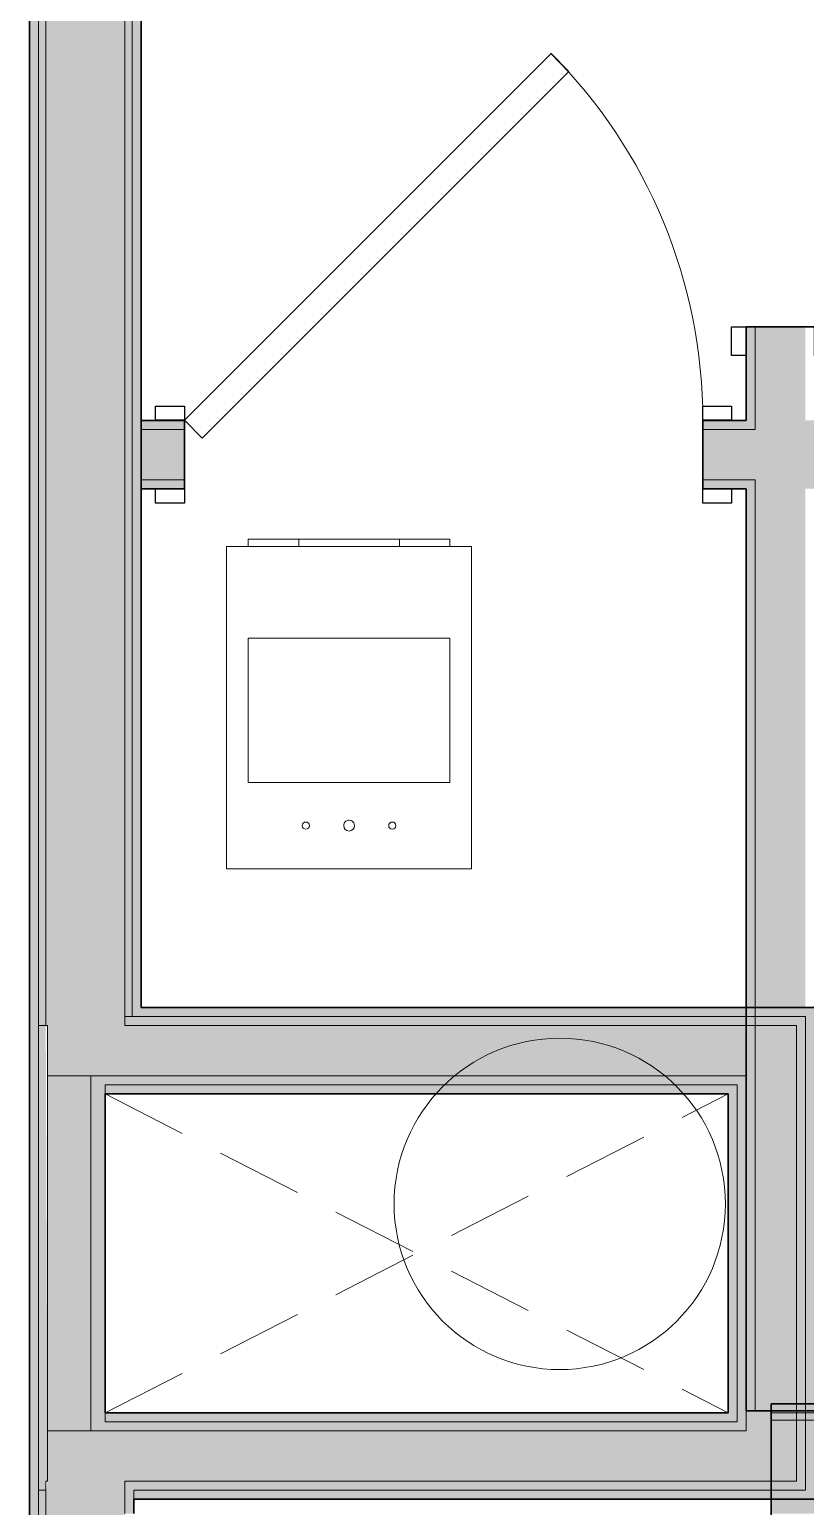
# Model space of a CAD drawing. Header units: inches. Extents: x 6 to 8416, y -388 to 6104.
# Drawn here: x 5517.2 to 5571, y 919.1 to 1021.6 of the extents above; entities that cross this region are included whole.
import ezdxf

# ---------------------------------------------------------------- set-up
doc = ezdxf.new("R2010")
doc.units = ezdxf.units.IN
doc.header["$MEASUREMENT"] = 0
doc.linetypes.add('Hidden 1_8_', pattern=[9, 6, -3])
for name, color, linetype, lineweight in [('A-DETL', 90, 'Continuous', 13), ('A-DOOR', 31, 'Continuous', 18), ('A-DOOR-FRAM', 31, 'Continuous', 25), ('A-GENM', 13, 'Continuous', 18), ('A-ROOM', 32, 'Continuous', 13), ('A-WALL', 113, 'Continuous', 25), ('A-WALL-PATT', 111, 'Continuous', 35), ('I-WALL', 2, 'Continuous', 25), ('M-EQPM', 50, 'Continuous', 18)]:
    doc.layers.add(name, color=color, linetype=linetype, lineweight=lineweight)

# ---------------------------------------------------------------- blocks, each defined once
blk = doc.blocks.new('Unit-Single-Flush-ICC ADA-AM - 36_ x 84_-NR _U-BE _ BED_-6492530-LEVEL 3 - PLAN Copy 1 Copy 1')
at = {"layer": 'A-DOOR'}
for p, q in [((16.25, -2.38), (18, -2.38)), ((16.25, -2.38), (16.25, -38.38)), ((18, -2.38), (18, -38.38)), ((16.25, -38.38), (18, -38.38))]:
    blk.add_line(p, q, dxfattribs=at)
at = {"layer": 'A-DOOR', "lineweight": 9}
blk.add_arc((18, -2.38), 36, 180, 270, dxfattribs=at)
at = {"layer": 'A-DOOR-FRAM'}
for p, q in [((-20, 2.38), (-20, 3.38)), ((-20, 3.38), (-18, 3.38)), ((-18, 3.38), (-18, 2.38)), ((18, 2.38), (18, 3.38)), ((18, 3.38), (20, 3.38)), ((20, 3.38), (20, 2.38)), ((-18, 2.38), (-20, 2.38)), ((20, 2.38), (18, 2.38)), ((-20, -2.38), (-18, -2.38)), ((-20, -3.37), (-20, -2.38)), ((-18, -2.38), (-18, -3.37)), ((18, -2.38), (20, -2.38)), ((18, -3.37), (18, -2.38)), ((20, -2.38), (20, -3.37)), ((-18, -3.37), (-20, -3.37)), ((20, -3.37), (18, -3.37))]:
    blk.add_line(p, q, dxfattribs=at)
at = {"layer": 'A-DOOR-FRAM', "lineweight": 18}
for p, q in [((-20, 3.38), (-18, 3.38)), ((-20, 3.38), (-20, 2.38)), ((-18, 3.38), (-18, 2.38)), ((18, 3.38), (20, 3.38)), ((18, 3.38), (18, 2.38)), ((20, 3.38), (20, 2.38)), ((-18, 2.38), (-20, 2.38)), ((20, 2.38), (18, 2.38)), ((-20, -3.37), (-20, -2.38)), ((-20, -2.38), (-18, -2.38)), ((-18, -3.37), (-18, -2.38)), ((18, -3.37), (18, -2.38)), ((18, -2.38), (20, -2.38)), ((20, -3.37), (20, -2.38)), ((-18, -3.37), (-20, -3.37)), ((20, -3.37), (18, -3.37))]:
    blk.add_line(p, q, dxfattribs=at)
blk = doc.blocks.new('Unit-Single-Flush-ICC ADA-AM - 36_ x 84_-NR _U-M _ Maintenance_Utility Only_-V848-LEVEL 3 - PLAN Copy 1 Copy 1')
at = {"layer": 'A-DOOR'}
for p, q in [((16.76, -1.14), (-8.69, -26.59)), ((16.76, -1.14), (18, -2.38)), ((18, -2.38), (-7.46, -27.83)), ((-8.69, -26.59), (-7.46, -27.83))]:
    blk.add_line(p, q, dxfattribs=at)
at = {"layer": 'A-DOOR', "lineweight": 9}
blk.add_arc((18, -2.38), 36, 180, 225, dxfattribs=at)
at = {"layer": 'A-DOOR-FRAM'}
for p, q in [((-20, 2.38), (-20, 3.38)), ((-20, 3.38), (-18, 3.38)), ((-18, 3.38), (-18, 2.38)), ((18, 2.38), (18, 3.38)), ((18, 3.38), (20, 3.38)), ((20, 3.38), (20, 2.38)), ((-18, 2.38), (-20, 2.38)), ((20, 2.38), (18, 2.38)), ((-20, -2.38), (-18, -2.38)), ((-20, -3.37), (-20, -2.38)), ((-18, -2.38), (-18, -3.37)), ((18, -2.38), (20, -2.38)), ((18, -3.37), (18, -2.38)), ((20, -2.38), (20, -3.37)), ((-18, -3.37), (-20, -3.37)), ((20, -3.37), (18, -3.37))]:
    blk.add_line(p, q, dxfattribs=at)
at = {"layer": 'A-DOOR-FRAM', "lineweight": 18}
for p, q in [((-20, 3.38), (-18, 3.38)), ((-20, 3.38), (-20, 2.38)), ((-18, 3.38), (-18, 2.38)), ((18, 3.38), (20, 3.38)), ((18, 3.38), (18, 2.38)), ((20, 3.38), (20, 2.38)), ((-18, 2.38), (-20, 2.38)), ((20, 2.38), (18, 2.38)), ((-20, -3.37), (-20, -2.38)), ((-20, -2.38), (-18, -2.38)), ((-18, -3.37), (-18, -2.38)), ((18, -3.37), (18, -2.38)), ((18, -2.38), (20, -2.38)), ((20, -3.37), (20, -2.38)), ((-18, -3.37), (-20, -3.37)), ((20, -3.37), (18, -3.37))]:
    blk.add_line(p, q, dxfattribs=at)
blk = doc.blocks.new('PL Water Heater-IL - 40 Gallon-2510271-LEVEL 3 - PLAN Copy 1 Copy 1')
at = {"layer": 'M-EQPM'}
blk.add_circle((0, 0), 11.5, dxfattribs=at)
blk = doc.blocks.new('ME Fan Coil Unit - Vertical - Stack-IL - 300 CFM-V661-LEVEL 3 - PLAN Copy 1 Copy 1')
at = {"layer": 'A-GENM'}
for p, q in [((1.5, -0.5), (5, -0.5)), ((1.5, -0.5), (5, -0.5)), ((1.5, -0.5), (5, -0.5)), ((1.5, -0.5), (5, -0.5)), ((1.5, -0.5), (5, -0.5)), ((1.5, -0.5), (5, -0.5)), ((1.5, -0.5), (5, -0.5)), ((1.5, -0.5), (5, -0.5)), ((1.5, -0.5), (5, -0.5)), ((1.5, -0.5), (5, -0.5)), ((1.5, -0.5), (5, -0.5)), ((1.5, -0.5), (5, -0.5)), ((1.5, -0.5), (5, -0.5)), ((1.5, -0.5), (5, -0.5)), ((1.5, -0.5), (5, -0.5)), ((1.5, -0.5), (5, -0.5)), ((1.5, -0.5), (5, -0.5)), ((1.5, -0.5), (5, -0.5)), ((1.5, -0.5), (5, -0.5)), ((1.5, -0.5), (5, -0.5)), ((1.5, -0.5), (5, -0.5)), ((1.5, -0.5), (5, -0.5)), ((1.5, -0.5), (5, -0.5)), ((5, -0.5), (12, -0.5)), ((5, -0.5), (12, -0.5)), ((5, -0.5), (12, -0.5)), ((5, -0.5), (12, -0.5)), ((5, -0.5), (12, -0.5)), ((5, -0.5), (12, -0.5)), ((5, -0.5), (12, -0.5)), ((5, -0.5), (12, -0.5)), ((5, -0.5), (12, -0.5)), ((5, -0.5), (12, -0.5)), ((5, -0.5), (12, -0.5)), ((5, -0.5), (12, -0.5)), ((5, -0.5), (12, -0.5)), ((5, -0.5), (12, -0.5)), ((5, -0.5), (12, -0.5)), ((5, -0.5), (12, -0.5)), ((5, -0.5), (12, -0.5)), ((5, -0.5), (12, -0.5)), ((5, -0.5), (12, -0.5)), ((5, -0.5), (12, -0.5)), ((5, -0.5), (12, -0.5)), ((5, -0.5), (12, -0.5)), ((5, -0.5), (12, -0.5)), ((12, -0.5), (15.5, -0.5)), ((12, -0.5), (15.5, -0.5)), ((12, -0.5), (15.5, -0.5)), ((12, -0.5), (15.5, -0.5)), ((12, -0.5), (15.5, -0.5)), ((12, -0.5), (15.5, -0.5)), ((12, -0.5), (15.5, -0.5)), ((12, -0.5), (15.5, -0.5)), ((12, -0.5), (15.5, -0.5)), ((12, -0.5), (15.5, -0.5)), ((12, -0.5), (15.5, -0.5)), ((12, -0.5), (15.5, -0.5)), ((12, -0.5), (15.5, -0.5)), ((12, -0.5), (15.5, -0.5)), ((12, -0.5), (15.5, -0.5)), ((12, -0.5), (15.5, -0.5)), ((12, -0.5), (15.5, -0.5)), ((12, -0.5), (15.5, -0.5)), ((12, -0.5), (15.5, -0.5)), ((12, -0.5), (15.5, -0.5)), ((12, -0.5), (15.5, -0.5)), ((12, -0.5), (15.5, -0.5)), ((12, -0.5), (15.5, -0.5))]:
    blk.add_line(p, q, dxfattribs=at)
at = {"layer": 'M-EQPM'}
for p, q in [((17, 22.375), (0, 22.375)), ((0, 22.375), (0, 0)), ((0, 0), (0, 22.375)), ((0, 22.375), (17, 22.375)), ((17, 0), (17, 22.375)), ((17, 22.375), (17, 0)), ((1.5, 16.375), (15.5, 16.375)), ((1.5, 6.375), (1.5, 16.375)), ((15.5, 16.375), (1.5, 16.375)), ((1.5, 16.375), (1.5, 6.375)), ((15.5, 16.375), (15.5, 6.375)), ((15.5, 6.375), (15.5, 16.375)), ((15.5, 6.375), (1.5, 6.375)), ((1.5, 6.375), (15.5, 6.375)), ((0, 0), (17, 0)), ((1.5, 0), (0, 0)), ((5, 0), (1.5, 0)), ((1.5, 0), (15.5, 0)), ((15.5, 0), (1.5, 0)), ((5, 0), (1.5, 0)), ((1.5, 0), (5, 0)), ((1.5, 0), (1.5, -0.5)), ((1.5, 0), (1.5, -0.5)), ((1.5, 0), (1.5, -0.5)), ((1.5, 0), (1.5, -0.5)), ((15.5, -0.5), (1.5, -0.5)), ((1.5, -0.5), (15.5, -0.5)), ((5, -0.5), (1.5, -0.5)), ((1.5, -0.5), (5, -0.5)), ((12, 0), (5, 0)), ((5, 0), (12, 0)), ((12, 0), (5, 0)), ((12, 0), (5, 0)), ((5, 0), (12, 0)), ((5, 0), (5, -0.5)), ((5, 0), (5, -0.5)), ((12, -0.5), (5, -0.5)), ((5, -0.5), (12, -0.5)), ((12, -0.5), (5, -0.5)), ((5, -0.5), (12, -0.5)), ((15.5, 0), (12, 0)), ((15.5, 0), (12, 0)), ((12, 0), (15.5, 0)), ((12, -0.5), (12, 0)), ((12, 0), (12, -0.5)), ((15.5, -0.5), (12, -0.5)), ((12, -0.5), (15.5, -0.5)), ((17, 0), (15.5, 0)), ((15.5, -0.5), (15.5, 0)), ((15.5, 0), (15.5, -0.5)), ((15.5, -0.5), (15.5, 0)), ((15.5, 0), (15.5, -0.5))]:
    blk.add_line(p, q, dxfattribs=at)
for centre, radius, start, end in [((5.5, 19.375), 0.25, 0, 180), ((5.5, 19.375), 0.25, 0, 180), ((8.5, 19.375), 0.375, 0, 180), ((8.5, 19.375), 0.375, 0, 180), ((11.5, 19.375), 0.25, 0, 180), ((11.5, 19.375), 0.25, 0, 180), ((5.5, 19.375), 0.25, 180, 360), ((5.5, 19.375), 0.25, 180, 360), ((8.5, 19.375), 0.375, 180, 240), ((8.5, 19.375), 0.375, 180, 240), ((8.5, 19.375), 0.375, 240, 255), ((8.5, 19.375), 0.375, 240, 255), ((8.5, 19.375), 0.375, 255, 360), ((8.5, 19.375), 0.375, 255, 360), ((11.5, 19.375), 0.25, 180, 360), ((11.5, 19.375), 0.25, 180, 360)]:
    blk.add_arc(centre, radius, start, end, dxfattribs=at)

msp = doc.modelspace()

# ---------------------------------------------------------------- hatches: boundary and pattern name
at = {"layer": 'A-WALL-PATT'}
h = msp.add_hatch(color=10, dxfattribs=at)
h.paths.add_polyline_path([(5517.16533733, 953.06077679), (5517.79033733, 953.06077679), (5517.79033733, 1289.68577679), (5517.16533733, 1289.68577679), (5517.16533733, 953.68577679)])
h.paths.add_polyline_path([(5517.79033733, 1325.68577679), (5517.79033733, 1329.68577679), (5517.16533733, 1329.68577679), (5517.16533733, 1325.68577679)])
h = msp.add_hatch(color=10, dxfattribs=at)
h.paths.add_polyline_path([(5524.29033733, 953.06077679), (5524.29033733, 1289.68577679), (5523.79033733, 1289.68577679), (5523.79033733, 953.06077679)])
h.paths.add_polyline_path([(5523.79033733, 1325.68577679), (5524.29033733, 1325.68577679), (5524.29033733, 1329.68577679), (5523.79033733, 1329.68577679)])
at = {"layer": 'A-WALL-PATT', "lineweight": 25}
h = msp.add_hatch(color=10, dxfattribs=at)
h.paths.add_polyline_path([(5524.91533733, 953.68577679), (5524.91533733, 1289.68577679), (5524.29033733, 1289.68577679), (5524.29033733, 953.68577679)])
h.paths.add_polyline_path([(5524.29033733, 1325.68577679), (5524.91533733, 1325.68577679), (5524.91533733, 1329.68577679), (5524.29033733, 1329.68577679)])
at = {"layer": 'A-WALL-PATT', "lineweight": 25, "transparency": 33554560}
h = msp.add_hatch(color=10, dxfattribs=at)
h.paths.add_polyline_path([(5566.91533733, 994.43577679), (5567.54033733, 994.43577679), (5567.54033733, 1000.93577679), (5566.91533733, 1000.93577679), (5566.91533733, 1000.29106081)])
h.paths.add_polyline_path([(5567.54033733, 1036.93577679), (5567.54033733, 1050.18577679), (5566.91533733, 1050.18577679), (5566.91533733, 1036.93577679)])
h.paths.add_polyline_path([(5566.91533733, 1086.18577679), (5567.54033733, 1086.18577679), (5567.54033733, 1090.93577679), (5566.91533733, 1090.93577679), (5566.91533733, 1088.85893581)])
at = {"layer": 'A-WALL-PATT', "transparency": 33554560}
h = msp.add_hatch(color=10, dxfattribs=at)
h.paths.add_polyline_path([(5527.91533733, 993.81077679), (5527.91533733, 994.43577679), (5524.91533733, 994.43577679), (5524.91533733, 993.81077679)])
h.paths.add_polyline_path([(5563.91533733, 993.81077679), (5567.54033733, 993.81077679), (5567.54033733, 994.43577679), (5563.91533733, 994.43577679)])
h.paths.add_polyline_path([(5571.04033733, 993.81077679), (5634.91533733, 993.81077679), (5634.91533733, 994.43577679), (5571.04033733, 994.43577679)])
h.paths.add_polyline_path([(5670.91533733, 993.81077679), (5709.79033733, 993.81077679), (5709.79033733, 994.43577679), (5670.91533733, 994.43577679)])
at = {"layer": 'A-WALL-PATT', "lineweight": 25, "transparency": 33554560}
h = msp.add_hatch(color=10, dxfattribs=at)
h.paths.add_polyline_path([(5524.91533733, 989.68577679), (5527.91533733, 989.68577679), (5527.91533733, 990.31077679), (5524.91533733, 990.31077679)])
h.paths.add_polyline_path([(5566.91533733, 989.68577679), (5567.54033733, 989.68577679), (5567.54033733, 990.31077679), (5563.91533733, 990.31077679), (5563.91533733, 989.68577679)])
h.paths.add_polyline_path([(5573.87678685, 989.68577679), (5634.91533733, 989.68577679), (5634.91533733, 990.31077679), (5571.04033733, 990.31077679), (5571.04033733, 989.68577679), (5571.66533733, 989.68577679)])
h.paths.add_polyline_path([(5670.91533733, 989.68577679), (5677.54033733, 989.68577679), (5677.54033733, 990.31077679), (5670.91533733, 990.31077679)])
h.paths.add_polyline_path([(5681.66533733, 989.68577679), (5705.66533733, 989.68577679), (5705.66533733, 990.31077679), (5681.04033733, 990.31077679), (5681.04033733, 989.68577679)])
msp.add_hatch(color=10, dxfattribs=at).paths.add_polyline_path([(5567.54033733, 925.68577679), (5567.54033733, 989.68577679), (5566.91533733, 989.68577679), (5566.91533733, 925.68577679)])
at = {"layer": 'A-WALL-PATT'}
for points in [[(5571.04033733, 953.06077679), (5571.66533733, 953.06077679), (5571.66533733, 953.68577679), (5524.29033733, 953.68577679), (5524.29033733, 953.06077679), (5557.00553685, 953.06077679)], [(5517.79033733, 920.18577679), (5517.79033733, 953.06077679), (5517.16533733, 953.06077679), (5517.16533733, 920.18577679)], [(5518.29033733, 920.81077679), (5518.41533733, 920.81077679), (5518.29033733, 952.43577679), (5517.79033733, 952.43577679), (5517.79033733, 920.81077679)], [(5570.41533733, 952.43577679), (5571.04033733, 952.43577679), (5571.04033733, 953.06077679), (5523.79033733, 953.06077679), (5523.79033733, 952.43577679), (5557.00553685, 952.43577679)], [(5570.41533733, 920.18577679), (5571.04033733, 920.18577679), (5571.04033733, 952.43577679), (5570.41533733, 952.43577679), (5570.41533733, 920.81077679)], [(5571.04033733, 919.56077679), (5571.66533733, 919.56077679), (5571.66533733, 953.06077679), (5571.04033733, 953.06077679), (5571.04033733, 920.18577679)], [(5566.91533733, 948.31077679), (5566.91533733, 948.93577679), (5521.41533733, 948.93577679), (5521.41533733, 948.31077679), (5566.29033733, 948.31077679)], [(5566.91533733, 924.31077679), (5566.91533733, 948.31077679), (5566.29033733, 948.31077679), (5566.29033733, 924.31077679)], [(5522.41533733, 924.93577679), (5565.66533733, 924.93577679), (5565.66533733, 925.56077679), (5522.41533733, 925.56077679)], [(5624.49053685, 925.56077679), (5681.66533733, 925.56077679), (5681.66533733, 926.18577679), (5568.66533733, 926.18577679), (5568.66533733, 925.56077679), (5607.61928685, 925.56077679)], [(5675.10428685, 925.06077679), (5681.66533733, 925.06077679), (5681.66533733, 925.56077679), (5568.66533733, 925.56077679), (5568.66533733, 925.06077679), (5658.23303685, 925.06077679)], [(5557.00553685, 924.31077679), (5566.29033733, 924.31077679), (5566.29033733, 924.93577679), (5521.41533733, 924.93577679), (5521.41533733, 924.31077679), (5523.26303685, 924.31077679)], [(5517.79033733, 842.93577679), (5517.79033733, 919.56077679), (5517.16533733, 919.56077679), (5517.16533733, 842.93577679)]]:
    msp.add_hatch(color=10, dxfattribs=at).paths.add_polyline_path(points)
at = {"layer": 'A-WALL-PATT', "lineweight": 25}
for points in [[(5521.41533733, 924.93577679), (5522.41533733, 924.93577679), (5522.41533733, 948.31077679), (5521.41533733, 948.31077679), (5521.41533733, 925.56077679)], [(5565.66533733, 947.68577679), (5566.29033733, 947.68577679), (5566.29033733, 948.31077679), (5522.41533733, 948.31077679), (5522.41533733, 947.68577679), (5557.00553685, 947.68577679)], [(5566.29033733, 924.93577679), (5566.29033733, 947.68577679), (5565.66533733, 947.68577679), (5565.66533733, 924.93577679)]]:
    msp.add_hatch(color=10, dxfattribs=at).paths.add_polyline_path(points)
at = {"layer": 'A-WALL-PATT'}
h = msp.add_hatch(color=10, dxfattribs=at)
h.paths.add_polyline_path([(5523.79033733, 920.18577679), (5570.41533733, 920.18577679), (5570.41533733, 920.81077679), (5523.79033733, 920.81077679)])
h.paths.add_polyline_path([(5517.79033733, 920.18577679), (5518.29033733, 920.18577679), (5518.29033733, 920.81077679), (5517.79033733, 920.81077679)])
at = {"layer": 'A-WALL-PATT', "lineweight": 25}
h = msp.add_hatch(color=10, dxfattribs=at)
h.paths.add_polyline_path([(5557.00553685, 919.56077679), (5571.04033733, 919.56077679), (5571.04033733, 920.18577679), (5524.41533733, 920.18577679), (5524.41533733, 919.56077679)])
h.paths.add_polyline_path([(5517.79033733, 919.56077679), (5517.79033733, 920.18577679), (5517.16533733, 920.18577679), (5517.16533733, 919.56077679)])
h = msp.add_hatch(color=10, dxfattribs=at)
h.paths.add_polyline_path([(5523.79033733, 842.93577679), (5524.41533733, 842.93577679), (5524.41533733, 913.06077679), (5523.79033733, 913.06077679), (5523.79033733, 882.20056081)])
h.paths.add_polyline_path([(5523.79033733, 918.56077679), (5524.41533733, 918.56077679), (5524.41533733, 920.18577679), (5523.79033733, 920.18577679), (5523.79033733, 919.56077679)])
at = {"layer": 'I-WALL'}
h = msp.add_hatch(color=10, dxfattribs=at)
h.paths.add_polyline_path([(5518.29033733, 952.43577679), (5518.29033733, 1289.68577679), (5517.79033733, 1289.68577679), (5517.79033733, 952.43577679)])
h.paths.add_polyline_path([(5518.29033733, 1325.68577679), (5518.29033733, 1329.68577679), (5517.79033733, 1329.68577679), (5517.79033733, 1325.68577679)])
h = msp.add_hatch(color=10, dxfattribs=at)
h.paths.add_polyline_path([(5518.29033733, 952.43577679), (5523.79033733, 952.43577679), (5523.79033733, 1289.68577679), (5518.29033733, 1289.68577679), (5518.29033733, 953.68577679)])
h.paths.add_polyline_path([(5523.26303685, 1325.68577679), (5523.79033733, 1325.68577679), (5523.79033733, 1329.68577679), (5518.29033733, 1329.68577679), (5518.29033733, 1325.68577679)])
at = {"layer": 'I-WALL', "transparency": 33554560}
h = msp.add_hatch(color=10, dxfattribs=at)
h.paths.add_polyline_path([(5567.54033733, 993.81077679), (5571.04033733, 993.81077679), (5571.04033733, 1000.93577679), (5567.54033733, 1000.93577679), (5567.54033733, 994.43577679)])
h.paths.add_polyline_path([(5567.54033733, 1036.93577679), (5571.04033733, 1036.93577679), (5571.04033733, 1050.18577679), (5567.54033733, 1050.18577679), (5567.54033733, 1039.65456081)])
h.paths.add_polyline_path([(5567.54033733, 1086.18577679), (5571.04033733, 1086.18577679), (5571.04033733, 1091.56077679), (5567.54033733, 1091.56077679), (5567.54033733, 1088.85893581)])
h = msp.add_hatch(color=10, dxfattribs=at)
h.paths.add_polyline_path([(5527.91533733, 990.31077679), (5527.91533733, 993.81077679), (5524.91533733, 993.81077679), (5524.91533733, 990.31077679)])
h.paths.add_polyline_path([(5567.54033733, 990.31077679), (5634.91533733, 990.31077679), (5634.91533733, 993.81077679), (5563.91533733, 993.81077679), (5563.91533733, 990.31077679)])
h.paths.add_polyline_path([(5670.91533733, 990.31077679), (5706.29033733, 990.31077679), (5706.29033733, 993.81077679), (5670.91533733, 993.81077679)])
msp.add_hatch(color=10, dxfattribs=at).paths.add_polyline_path([(5567.54033733, 925.68577679), (5571.04033733, 925.68577679), (5571.04033733, 990.31077679), (5567.54033733, 990.31077679), (5567.54033733, 931.40493581)])
at = {"layer": 'I-WALL'}
for points in [[(5518.41533733, 948.93577679), (5570.41533733, 948.93577679), (5570.41533733, 952.43577679), (5518.41533733, 952.43577679)], [(5521.41533733, 924.31077679), (5521.41533733, 948.93577679), (5518.41533733, 948.93577679), (5518.41533733, 924.31077679)], [(5566.91533733, 920.81077679), (5570.41533733, 920.81077679), (5570.41533733, 948.93577679), (5566.91533733, 948.93577679), (5566.91533733, 921.56406081)], [(5624.49053685, 919.56077679), (5681.66533733, 919.56077679), (5681.66533733, 925.06077679), (5568.66533733, 925.06077679), (5568.66533733, 919.56077679), (5607.61928685, 919.56077679)], [(5557.00553685, 920.81077679), (5566.91533733, 920.81077679), (5566.91533733, 924.31077679), (5518.41533733, 924.31077679), (5518.41533733, 920.81077679), (5523.79033733, 920.81077679)], [(5518.29033733, 842.93577679), (5523.79033733, 842.93577679), (5523.79033733, 920.81077679), (5518.41533733, 920.81077679), (5518.29033733, 919.56077679), (5518.29033733, 882.20056081)], [(5517.79033733, 842.93577679), (5518.29033733, 842.93577679), (5518.29033733, 920.18577679), (5517.79033733, 920.18577679), (5517.79033733, 882.20056081)], [(5573.87678685, 918.56077679), (5681.66533733, 918.56077679), (5681.66533733, 919.56077679), (5568.66533733, 919.56077679), (5568.66533733, 918.56077679)]]:
    msp.add_hatch(color=10, dxfattribs=at).paths.add_polyline_path(points)

# ---------------------------------------------------------------- linework, layer by layer
at = {"layer": 'A-DETL', "linetype": 'Hidden 1_8_', "lineweight": 9}
for p, q in [((5522.41533733, 925.56077679), (5565.66533733, 947.68577679)), ((5522.41533733, 947.68577679), (5565.66533733, 925.56077679))]:
    msp.add_line(p, q, dxfattribs=at)
at = {"layer": 'A-ROOM', "lineweight": 9, "flags": 128}
msp.add_lwpolyline([(5809.54033733, 923.68577679), (5809.54033733, 1274.81077679), (5877.04033733, 1274.81077679), (5877.04033733, 1214.81077679), (6129.16533733, 1214.81077679), (6129.16533733, 1342.68577679), (6127.66533733, 1342.68577679), (6127.66533733, 1499.93577679), (6058.16533733, 1499.93577679), (6058.16533733, 1499.43577679), (5615.91533733, 1499.43577679), (5615.91533733, 1370.93577679), (5524.41533733, 1370.93577679), (5524.41533733, 1329.68577679), (5524.91533733, 1329.68577679), (5524.91533733, 953.68577679), (5571.66533733, 953.68577679), (5571.66533733, 926.18577679), (5681.66533733, 926.18577679), (5681.66533733, 923.68577679)], close=True, dxfattribs=at)
msp.add_lwpolyline([(6383.85253134, 330.93577679), (6038.91533733, 330.93577679), (6004.06433733, 330.93577679), (5992.01633733, 330.93577679), (5922.16533733, 330.93577679), (5612.66533733, 330.93577679), (5517.16533733, 330.93577679), (5517.16533733, 394.43577679), (5517.16533733, 398.49858278), (5517.16533733, 485.68577679), (5517.16533733, 489.31077679), (5517.16533733, 489.37358278), (5517.16533733, 842.93577679), (5517.16533733, 915.49827679), (5517.16533733, 922.56077679), (5517.16533733, 950.68577679), (5517.16533733, 1329.68577679)], dxfattribs=at)
at = {"layer": 'A-WALL', "lineweight": 9}
for p, q in [((5517.79033733, 1289.68577679), (5517.79033733, 539.68577679)), ((5518.29033733, 1289.68577679), (5518.29033733, 952.43577679)), ((5523.79033733, 1289.68577679), (5523.79033733, 952.43577679)), ((5524.29033733, 1289.68577679), (5524.29033733, 953.06077679)), ((5567.54033733, 993.81077679), (5567.54033733, 1000.93577679)), ((5527.91533733, 993.81077679), (5524.91533733, 993.81077679)), ((5567.54033733, 993.81077679), (5563.91533733, 993.81077679)), ((5527.91533733, 990.31077679), (5524.91533733, 990.31077679)), ((5567.54033733, 990.31077679), (5563.91533733, 990.31077679)), ((5567.54033733, 925.68577679), (5567.54033733, 990.31077679)), ((5518.41533733, 952.43577679), (5517.79033733, 952.43577679)), ((5518.41533733, 920.81077679), (5518.41533733, 952.43577679)), ((5571.04033733, 953.06077679), (5523.79033733, 953.06077679)), ((5570.41533733, 952.43577679), (5523.79033733, 952.43577679)), ((5570.41533733, 952.43577679), (5570.41533733, 920.81077679)), ((5571.04033733, 920.18577679), (5571.04033733, 953.06077679)), ((5518.41533733, 948.93577679), (5566.91533733, 948.93577679)), ((5521.41533733, 948.93577679), (5521.41533733, 924.31077679)), ((5566.29033733, 948.31077679), (5522.41533733, 948.31077679)), ((5522.41533733, 947.68577679), (5522.41533733, 948.31077679)), ((5566.29033733, 924.93577679), (5566.29033733, 948.31077679)), ((5566.91533733, 948.93577679), (5566.91533733, 924.31077679)), ((5522.41533733, 924.93577679), (5522.41533733, 925.56077679)), ((5681.66533733, 925.56077679), (5568.66533733, 925.56077679)), ((5566.29033733, 924.93577679), (5522.41533733, 924.93577679)), ((5681.66533733, 925.06077679), (5568.66533733, 925.06077679)), ((5566.91533733, 924.31077679), (5518.41533733, 924.31077679)), ((5521.41533733, 924.31077679), (5518.41533733, 924.31077679)), ((5518.29033733, 920.81077679), (5518.29033733, 539.68577679)), ((5518.29033733, 920.81077679), (5518.41533733, 920.81077679)), ((5570.41533733, 920.81077679), (5523.79033733, 920.81077679)), ((5523.79033733, 920.81077679), (5523.79033733, 918.56077679)), ((5518.29033733, 920.18577679), (5517.79033733, 920.18577679)), ((5571.04033733, 920.18577679), (5524.41533733, 920.18577679)), ((5524.41533733, 920.18577679), (5524.41533733, 919.56077679))]:
    msp.add_line(p, q, dxfattribs=at)
at = {"layer": 'I-WALL', "lineweight": 35}
for p, q in [((5517.16533733, 1289.68577679), (5517.16533733, 919.56077679)), ((5524.91533733, 953.68577679), (5524.91533733, 1289.68577679)), ((5566.91533733, 1000.93577679), (5566.91533733, 994.43577679)), ((5571.66533733, 1000.93577679), (5566.91533733, 1000.93577679)), ((5527.91533733, 994.43577679), (5524.91533733, 994.43577679)), ((5524.91533733, 994.43577679), (5524.91533733, 989.68577679)), ((5527.91533733, 989.68577679), (5527.91533733, 994.43577679)), ((5566.91533733, 994.43577679), (5563.91533733, 994.43577679)), ((5563.91533733, 994.43577679), (5563.91533733, 989.68577679)), ((5524.91533733, 989.68577679), (5527.91533733, 989.68577679)), ((5563.91533733, 989.68577679), (5566.91533733, 989.68577679)), ((5566.91533733, 989.68577679), (5566.91533733, 925.68577679)), ((5571.66533733, 953.68577679), (5524.91533733, 953.68577679)), ((5522.41533733, 947.68577679), (5565.66533733, 947.68577679)), ((5522.41533733, 925.56077679), (5522.41533733, 947.68577679)), ((5565.66533733, 947.68577679), (5565.66533733, 925.56077679)), ((5565.66533733, 925.56077679), (5522.41533733, 925.56077679)), ((5566.91533733, 925.68577679), (5571.66533733, 925.68577679)), ((5681.66533733, 926.18577679), (5568.66533733, 926.18577679)), ((5568.66533733, 926.18577679), (5568.66533733, 912.43577679)), ((5517.16533733, 919.56077679), (5517.16533733, 539.68577679)), ((5524.41533733, 919.56077679), (5571.66533733, 919.56077679)), ((5524.41533733, 918.56077679), (5524.41533733, 919.56077679))]:
    msp.add_line(p, q, dxfattribs=at)

# ---------------------------------------------------------------- block references
at = {"layer": 'A-DOOR'}
for name, p, rotation in [('Unit-Single-Flush-ICC ADA-AM - 36_ x 84_-NR _U-BE _ BED_-6492530-LEVEL 3 - PLAN Copy 1 Copy 1', (5569.29033733, 1018.93577679), 90.00000000000199), ('Unit-Single-Flush-ICC ADA-AM - 36_ x 84_-NR _U-M _ Maintenance_Utility Only_-V848-LEVEL 3 - PLAN Copy 1 Copy 1', (5545.91533733, 992.06077679), 180)]:
    msp.add_blockref(name, p, dxfattribs=dict(at, rotation=rotation))
at = {"layer": 'M-EQPM'}
for name, p, rotation in [('ME Fan Coil Unit - Vertical - Stack-IL - 300 CFM-V661-LEVEL 3 - PLAN Copy 1 Copy 1', (5547.85283733, 985.68577679), 180), ('PL Water Heater-IL - 40 Gallon-2510271-LEVEL 3 - PLAN Copy 1 Copy 1', (5553.97783733, 940.06077679), 90.00000000000026)]:
    msp.add_blockref(name, p, dxfattribs=dict(at, rotation=rotation))

doc.saveas('drawing.dxf')
